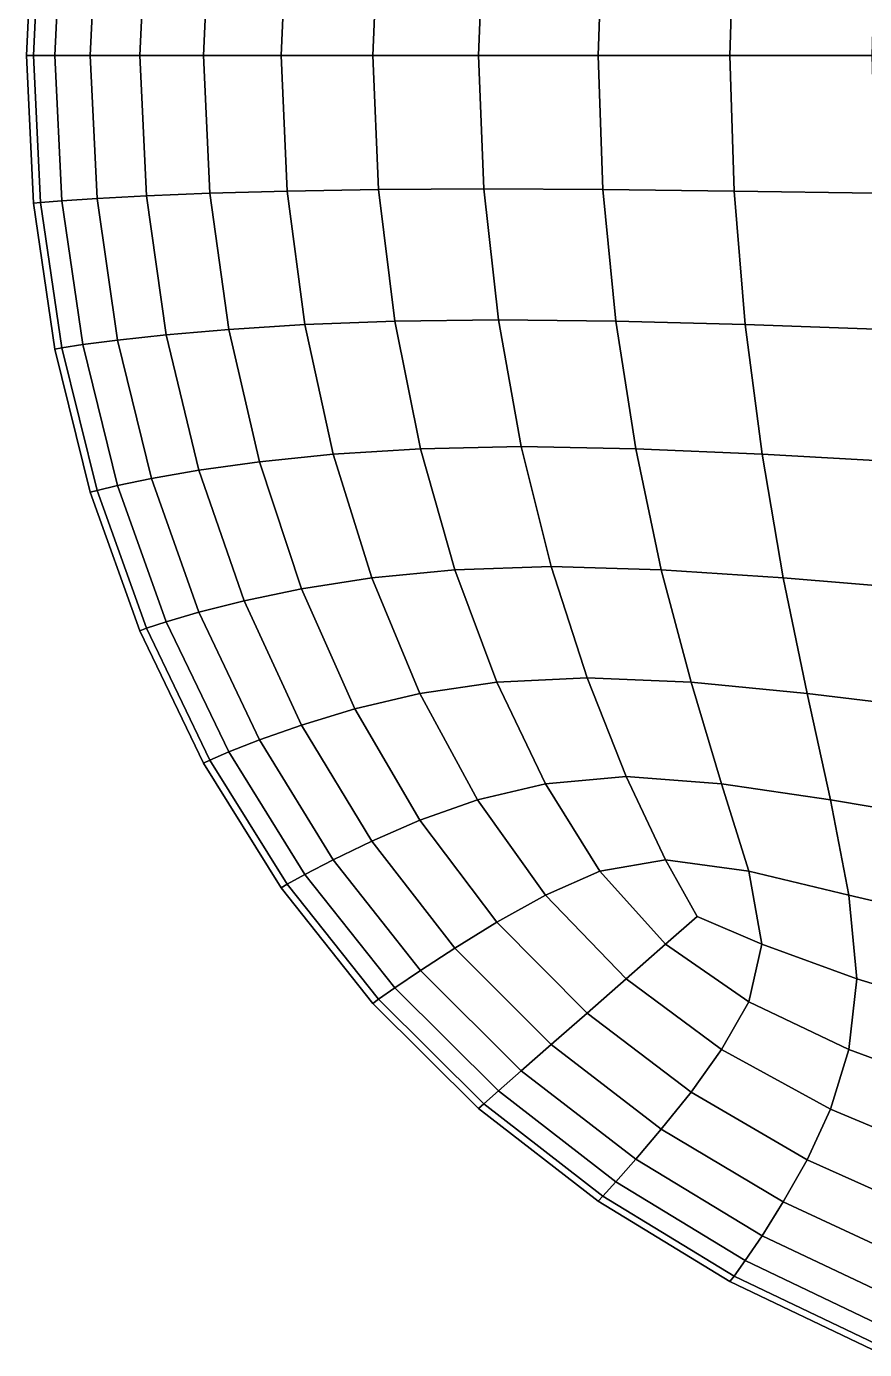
# Model space of a CAD drawing. Header units: millimetres. Extents: x -22.5 to 22.7, y -19.9 to 19.7.
# Drawn here: x -22.48 to -11.03, y -17.78 to 0.3 of the extents above; entities that cross this region are included whole.
import ezdxf

# ---------------------------------------------------------------- set-up
doc = ezdxf.new("R2010")
doc.units = ezdxf.units.MM
doc.layers.add('Bases', color=102, linetype='Continuous')

msp = doc.modelspace()

# ---------------------------------------------------------------- linework, layer by layer
at = {"layer": 'Bases'}
for points in [[(-22.290308, 1.907958, 3.00832), (-22.387082, 1.91689, 2.771636), (-22.48422, -0.100584, 2.771636), (-22.387082, -0.100584, 3.009372)], [(-22.290308, 1.907958, 2.534952), (-22.387082, -0.100584, 2.5339), (-22.48422, -0.100584, 2.771636), (-22.387082, 1.91689, 2.771636)], [(-22.000488, 1.885626, 3.242555), (-22.290308, 1.907958, 3.00832), (-22.387082, -0.100584, 3.009372), (-22.096147, -0.100584, 3.244649)], [(-22.000488, 1.885626, 2.300717), (-22.096147, -0.100584, 2.298623), (-22.387082, -0.100584, 2.5339), (-22.290308, 1.907958, 2.534952)], [(-21.51812, 1.854363, 3.471894), (-22.000488, 1.885626, 3.242555), (-22.096147, -0.100584, 3.244649), (-21.611892, -0.100584, 3.475005)], [(-21.51812, 1.854363, 2.071378), (-21.611892, -0.100584, 2.068267), (-22.096147, -0.100584, 2.298623), (-22.000488, 1.885626, 2.300717)], [(-20.843706, 1.818632, 3.693889), (-21.51812, 1.854363, 3.471894), (-21.611892, -0.100584, 3.475005), (-20.934795, -0.100584, 3.697982)], [(-20.843706, 1.818632, 1.849383), (-20.934795, -0.100584, 1.84529), (-21.611892, -0.100584, 2.068267), (-21.51812, 1.854363, 2.071378)], [(-19.977745, 1.782902, 3.90609), (-20.843706, 1.818632, 3.693889), (-20.934795, -0.100584, 3.697982), (-20.065333, -0.100584, 3.911118)], [(-19.977745, 1.782902, 1.637182), (-20.065333, -0.100584, 1.632154), (-20.934795, -0.100584, 1.84529), (-20.843706, 1.818632, 1.849383)], [(-18.920739, 1.751639, 4.10605), (-19.977745, 1.782902, 3.90609), (-20.065333, -0.100584, 3.911118), (-19.003983, -0.100584, 4.111955)], [(-18.920739, 1.751639, 1.437221), (-19.003983, -0.100584, 1.431317), (-20.065333, -0.100584, 1.632154), (-19.977745, 1.782902, 1.637182)], [(-17.673186, 1.729307, 4.291321), (-18.920739, 1.751639, 4.10605), (-19.003983, -0.100584, 4.111955), (-17.751224, -0.100584, 4.298032)], [(-17.673186, 1.729307, 1.25195), (-17.751224, -0.100584, 1.24524), (-19.003983, -0.100584, 1.431317), (-18.920739, 1.751639, 1.437221)], [(-16.235588, 1.720375, 4.459455), (-17.673186, 1.729307, 4.291321), (-17.751224, -0.100584, 4.298032), (-16.307532, -0.100584, 4.466889)], [(-16.235588, 1.720375, 1.083817), (-16.307532, -0.100584, 1.076383), (-17.751224, -0.100584, 1.24524), (-17.673186, 1.729307, 1.25195)], [(-16.235588, 1.720375, 4.459455), (-16.307532, -0.100584, 4.466889), (-14.673385, -0.100584, 4.616066), (-14.608445, 1.729307, 4.608003)], [(-16.235588, 1.720375, 1.083817), (-14.608445, 1.729307, 0.935269), (-14.673385, -0.100584, 0.927206), (-16.307532, -0.100584, 1.076383)], [(-14.608445, 1.729307, 4.608003), (-14.673385, -0.100584, 4.616066), (-12.87259, -0.100584, 4.745514), (-12.815449, 1.751639, 4.736913)], [(-14.608445, 1.729307, 0.935269), (-12.815449, 1.751639, 0.806359), (-12.87259, -0.100584, 0.797757), (-14.673385, -0.100584, 0.927206)], [(-12.815449, 1.751639, 4.736913), (-12.87259, -0.100584, 4.745514), (-10.928954, -0.100584, 4.855184), (-10.880294, 1.782902, 4.846134)], [(-12.815449, 1.751639, 0.806359), (-10.880294, 1.782902, 0.697138), (-10.928954, -0.100584, 0.688088), (-12.87259, -0.100584, 0.797757)], [(-22.290308, -2.109126, 3.00832), (-22.387082, -0.100584, 3.009372), (-22.48422, -0.100584, 2.771636), (-22.387082, -2.118058, 2.771636)], [(-22.290308, -2.109126, 2.534952), (-22.387082, -2.118058, 2.771636), (-22.48422, -0.100584, 2.771636), (-22.387082, -0.100584, 2.5339)], [(-22.000488, -2.086795, 3.242555), (-22.096147, -0.100584, 3.244649), (-22.387082, -0.100584, 3.009372), (-22.290308, -2.109126, 3.00832)], [(-22.000488, -2.086795, 2.300717), (-22.290308, -2.109126, 2.534952), (-22.387082, -0.100584, 2.5339), (-22.096147, -0.100584, 2.298623)], [(-21.51812, -2.055531, 3.471894), (-21.611892, -0.100584, 3.475005), (-22.096147, -0.100584, 3.244649), (-22.000488, -2.086795, 3.242555)], [(-21.51812, -2.055531, 2.071378), (-22.000488, -2.086795, 2.300717), (-22.096147, -0.100584, 2.298623), (-21.611892, -0.100584, 2.068267)], [(-20.843706, -2.019801, 3.693889), (-20.934795, -0.100584, 3.697982), (-21.611892, -0.100584, 3.475005), (-21.51812, -2.055531, 3.471894)], [(-20.843706, -2.019801, 1.849383), (-21.51812, -2.055531, 2.071378), (-21.611892, -0.100584, 2.068267), (-20.934795, -0.100584, 1.84529)], [(-19.977745, -1.984071, 3.90609), (-20.065333, -0.100584, 3.911118), (-20.934795, -0.100584, 3.697982), (-20.843706, -2.019801, 3.693889)], [(-19.977745, -1.984071, 1.637182), (-20.843706, -2.019801, 1.849383), (-20.934795, -0.100584, 1.84529), (-20.065333, -0.100584, 1.632154)], [(-18.920739, -1.952807, 4.10605), (-19.003983, -0.100584, 4.111955), (-20.065333, -0.100584, 3.911118), (-19.977745, -1.984071, 3.90609)], [(-18.920739, -1.952807, 1.437221), (-19.977745, -1.984071, 1.637182), (-20.065333, -0.100584, 1.632154), (-19.003983, -0.100584, 1.431317)], [(-17.673186, -1.930475, 4.291321), (-17.751224, -0.100584, 4.298032), (-19.003983, -0.100584, 4.111955), (-18.920739, -1.952807, 4.10605)], [(-17.673186, -1.930475, 1.25195), (-18.920739, -1.952807, 1.437221), (-19.003983, -0.100584, 1.431317), (-17.751224, -0.100584, 1.24524)], [(-16.235588, -1.921543, 4.459455), (-16.307532, -0.100584, 4.466889), (-17.751224, -0.100584, 4.298032), (-17.673186, -1.930475, 4.291321)], [(-16.235588, -1.921543, 1.083817), (-17.673186, -1.930475, 1.25195), (-17.751224, -0.100584, 1.24524), (-16.307532, -0.100584, 1.076383)], [(-16.235588, -1.921543, 4.459455), (-14.608445, -1.930475, 4.608003), (-14.673385, -0.100584, 4.616066), (-16.307532, -0.100584, 4.466889)], [(-16.235588, -1.921543, 1.083817), (-16.307532, -0.100584, 1.076383), (-14.673385, -0.100584, 0.927206), (-14.608445, -1.930475, 0.935269)], [(-14.608445, -1.930475, 4.608003), (-12.815449, -1.952807, 4.736913), (-12.87259, -0.100584, 4.745514), (-14.673385, -0.100584, 4.616066)], [(-14.608445, -1.930475, 0.935269), (-14.673385, -0.100584, 0.927206), (-12.87259, -0.100584, 0.797757), (-12.815449, -1.952807, 0.806359)], [(-12.815449, -1.952807, 4.736913), (-10.880294, -1.984071, 4.846134), (-10.928954, -0.100584, 4.855184), (-12.87259, -0.100584, 4.745514)], [(-12.815449, -1.952807, 0.806359), (-12.87259, -0.100584, 0.797757), (-10.928954, -0.100584, 0.688088), (-10.880294, -1.984071, 0.697138)], [(-19.721107, -3.842959, 3.892905), (-19.977745, -1.984071, 3.90609), (-20.843706, -2.019801, 3.693889), (-20.573819, -3.91663, 3.683349)], [(-19.721107, -3.842959, 1.650367), (-20.573819, -3.91663, 1.859923), (-20.843706, -2.019801, 1.849383), (-19.977745, -1.984071, 1.637182)], [(-18.680434, -3.777911, 4.090263), (-18.920739, -1.952807, 4.10605), (-19.977745, -1.984071, 3.90609), (-19.721107, -3.842959, 3.892905)], [(-18.680434, -3.777911, 1.453009), (-19.721107, -3.842959, 1.650367), (-19.977745, -1.984071, 1.637182), (-18.920739, -1.952807, 1.437221)], [(-17.451868, -3.73115, 4.27302), (-17.673186, -1.930475, 4.291321), (-18.920739, -1.952807, 4.10605), (-18.680434, -3.777911, 4.090263)], [(-17.451868, -3.73115, 1.270252), (-18.680434, -3.777911, 1.453009), (-18.920739, -1.952807, 1.437221), (-17.673186, -1.930475, 1.25195)], [(-16.035477, -3.712341, 4.438777), (-16.235588, -1.921543, 4.459455), (-17.673186, -1.930475, 4.291321), (-17.451868, -3.73115, 4.27302)], [(-16.035477, -3.712341, 1.104494), (-17.451868, -3.73115, 1.270252), (-17.673186, -1.930475, 1.25195), (-16.235588, -1.921543, 1.083817)], [(-16.035477, -3.712341, 4.438777), (-14.431329, -3.73115, 4.585134), (-14.608445, -1.930475, 4.608003), (-16.235588, -1.921543, 4.459455)], [(-16.035477, -3.712341, 1.104494), (-16.235588, -1.921543, 1.083817), (-14.608445, -1.930475, 0.935269), (-14.431329, -3.73115, 0.958138)], [(-14.431329, -3.73115, 4.585134), (-12.662658, -3.777911, 4.712082), (-12.815449, -1.952807, 4.736913), (-14.608445, -1.930475, 4.608003)], [(-14.431329, -3.73115, 0.958138), (-14.608445, -1.930475, 0.935269), (-12.815449, -1.952807, 0.806359), (-12.662658, -3.777911, 0.83119)], [(-12.662658, -3.777911, 4.712082), (-10.752695, -3.842959, 4.819615), (-10.880294, -1.984071, 4.846134), (-12.815449, -1.952807, 4.736913)], [(-12.662658, -3.777911, 0.83119), (-12.815449, -1.952807, 0.806359), (-10.880294, -1.984071, 0.697138), (-10.752695, -3.842959, 0.723657)], [(-22.000488, -4.096892, 3.005688), (-22.290308, -2.109126, 3.00832), (-22.387082, -2.118058, 2.771636), (-22.096147, -4.114657, 2.771636)], [(-22.000488, -4.096892, 2.537584), (-22.096147, -4.114657, 2.771636), (-22.387082, -2.118058, 2.771636), (-22.290308, -2.109126, 2.534952)], [(-21.714332, -4.052217, 3.237291), (-22.000488, -2.086795, 3.242555), (-22.290308, -2.109126, 3.00832), (-22.000488, -4.096892, 3.005688)], [(-21.714332, -4.052217, 2.305981), (-22.000488, -4.096892, 2.537584), (-22.290308, -2.109126, 2.534952), (-22.000488, -2.086795, 2.300717)], [(-21.238501, -3.989256, 3.463994), (-21.51812, -2.055531, 3.471894), (-22.000488, -2.086795, 3.242555), (-21.714332, -4.052217, 3.237291)], [(-21.238501, -3.989256, 2.079277), (-21.714332, -4.052217, 2.305981), (-22.000488, -2.086795, 2.300717), (-21.51812, -2.055531, 2.071378)], [(-20.573819, -3.91663, 3.683349), (-20.843706, -2.019801, 3.693889), (-21.51812, -2.055531, 3.471894), (-21.238501, -3.989256, 3.463994)], [(-20.573819, -3.91663, 1.859923), (-21.238501, -3.989256, 2.079277), (-21.51812, -2.055531, 2.071378), (-20.843706, -2.019801, 1.849383)], [(-18.292498, -5.548779, 4.066516), (-18.680434, -3.777911, 4.090263), (-19.721107, -3.842959, 3.892905), (-19.301543, -5.652653, 3.873463)], [(-18.292498, -5.548779, 1.476756), (-19.301543, -5.652653, 1.669809), (-19.721107, -3.842959, 1.650367), (-18.680434, -3.777911, 1.453009)], [(-17.100063, -5.473391, 4.244957), (-17.451868, -3.73115, 4.27302), (-18.680434, -3.777911, 4.090263), (-18.292498, -5.548779, 4.066516)], [(-17.100063, -5.473391, 1.298315), (-18.292498, -5.548779, 1.476756), (-18.680434, -3.777911, 1.453009), (-17.451868, -3.73115, 1.270252)], [(-15.722918, -5.442818, 4.406481), (-16.035477, -3.712341, 4.438777), (-17.451868, -3.73115, 4.27302), (-17.100063, -5.473391, 4.244957)], [(-15.722918, -5.442818, 1.136791), (-17.100063, -5.473391, 1.298315), (-17.451868, -3.73115, 1.270252), (-16.035477, -3.712341, 1.104494)], [(-15.722918, -5.442818, 4.406481), (-14.159745, -5.473391, 4.548781), (-14.431329, -3.73115, 4.585134), (-16.035477, -3.712341, 4.438777)], [(-15.722918, -5.442818, 1.136791), (-16.035477, -3.712341, 1.104494), (-14.431329, -3.73115, 0.958138), (-14.159745, -5.473391, 0.99449)], [(-14.159745, -5.473391, 4.548781), (-12.432849, -5.548779, 4.671996), (-12.662658, -3.777911, 4.712082), (-14.431329, -3.73115, 4.585134)], [(-14.159745, -5.473391, 0.99449), (-14.431329, -3.73115, 0.958138), (-12.662658, -3.777911, 0.83119), (-12.432849, -5.548779, 0.871275)], [(-12.432849, -5.548779, 4.671996), (-10.564537, -5.652653, 4.776261), (-10.752695, -3.842959, 4.819615), (-12.662658, -3.777911, 4.712082)], [(-12.432849, -5.548779, 0.871275), (-12.662658, -3.777911, 0.83119), (-10.752695, -3.842959, 0.723657), (-10.564537, -5.652653, 0.76701)], [(-20.128515, -5.768683, 3.668102), (-20.573819, -3.91663, 3.683349), (-21.238501, -3.989256, 3.463994), (-20.774734, -5.880539, 3.452738)], [(-20.128515, -5.768683, 1.87517), (-20.774734, -5.880539, 2.090534), (-21.238501, -3.989256, 2.079277), (-20.573819, -3.91663, 1.859923)], [(-19.301543, -5.652653, 3.873463), (-19.721107, -3.842959, 3.892905), (-20.573819, -3.91663, 3.683349), (-20.128515, -5.768683, 3.668102)], [(-19.301543, -5.652653, 1.669809), (-20.128515, -5.768683, 1.87517), (-20.573819, -3.91663, 1.859923), (-19.721107, -3.842959, 1.650367)], [(-21.51812, -6.043105, 3.002004), (-22.000488, -4.096892, 3.005688), (-22.096147, -4.114657, 2.771636), (-21.611892, -6.069504, 2.771636)], [(-21.51812, -6.043105, 2.541268), (-21.611892, -6.069504, 2.771636), (-22.096147, -4.114657, 2.771636), (-22.000488, -4.096892, 2.537584)], [(-21.238501, -5.976065, 3.229872), (-21.714332, -4.052217, 3.237291), (-22.000488, -4.096892, 3.005688), (-21.51812, -6.043105, 3.002004)], [(-21.238501, -5.976065, 2.3134), (-21.51812, -6.043105, 2.541268), (-22.000488, -4.096892, 2.537584), (-21.714332, -4.052217, 2.305981)], [(-20.774734, -5.880539, 3.452738), (-21.238501, -3.989256, 3.463994), (-21.714332, -4.052217, 3.237291), (-21.238501, -5.976065, 3.229872)], [(-20.774734, -5.880539, 2.090534), (-21.238501, -5.976065, 2.3134), (-21.714332, -4.052217, 2.305981), (-21.238501, -3.989256, 2.079277)], [(-17.76636, -7.238292, 4.036737), (-18.292498, -5.548779, 4.066516), (-19.301543, -5.652653, 3.873463), (-18.725175, -7.388553, 3.849662)], [(-17.76636, -7.238292, 1.506535), (-18.725175, -7.388553, 1.69361), (-19.301543, -5.652653, 1.669809), (-18.292498, -5.548779, 1.476756)], [(-16.630565, -7.127982, 4.208962), (-17.100063, -5.473391, 4.244957), (-18.292498, -5.548779, 4.066516), (-17.76636, -7.238292, 4.036737)], [(-16.630565, -7.127982, 1.33431), (-17.76636, -7.238292, 1.506535), (-18.292498, -5.548779, 1.476756), (-17.100063, -5.473391, 1.298315)], [(-15.313631, -7.082814, 4.364189), (-15.722918, -5.442818, 4.406481), (-17.100063, -5.473391, 4.244957), (-16.630565, -7.127982, 4.208962)], [(-15.313631, -7.082814, 1.179083), (-16.630565, -7.127982, 1.33431), (-17.100063, -5.473391, 1.298315), (-15.722918, -5.442818, 1.136791)], [(-15.313631, -7.082814, 4.364189), (-13.811396, -7.127982, 4.500268), (-14.159745, -5.473391, 4.548781), (-15.722918, -5.442818, 4.406481)], [(-15.313631, -7.082814, 1.179083), (-15.722918, -5.442818, 1.136791), (-14.159745, -5.473391, 0.99449), (-13.811396, -7.127982, 1.043004)], [(-13.811396, -7.127982, 4.500268), (-12.144654, -7.238292, 4.61763), (-12.432849, -5.548779, 4.671996), (-14.159745, -5.473391, 4.548781)], [(-13.811396, -7.127982, 1.043004), (-14.159745, -5.473391, 0.99449), (-12.432849, -5.548779, 0.871275), (-12.144654, -7.238292, 0.925642)], [(-12.144654, -7.238292, 4.61763), (-10.334199, -7.388553, 4.716705), (-10.564537, -5.652653, 4.776261), (-12.432849, -5.548779, 4.671996)], [(-12.144654, -7.238292, 0.925642), (-12.432849, -5.548779, 0.871275), (-10.564537, -5.652653, 0.76701), (-10.334199, -7.388553, 0.826567)], [(-19.511173, -7.553572, 3.649886), (-20.128515, -5.768683, 3.668102), (-20.774734, -5.880539, 3.452738), (-20.128515, -7.708157, 3.439557)], [(-19.511173, -7.553572, 1.893386), (-20.128515, -7.708157, 2.103715), (-20.774734, -5.880539, 2.090534), (-20.128515, -5.768683, 1.87517)], [(-18.725175, -7.388553, 3.849662), (-19.301543, -5.652653, 3.873463), (-20.128515, -5.768683, 3.668102), (-19.511173, -7.553572, 3.649886)], [(-18.725175, -7.388553, 1.69361), (-19.511173, -7.553572, 1.893386), (-20.128515, -5.768683, 1.87517), (-19.301543, -5.652653, 1.669809)], [(-20.128515, -7.708157, 3.439557), (-20.774734, -5.880539, 3.452738), (-21.238501, -5.976065, 3.229872), (-20.573819, -7.837549, 3.221313)], [(-20.128515, -7.708157, 2.103715), (-20.573819, -7.837549, 2.321958), (-21.238501, -5.976065, 2.3134), (-20.774734, -5.880539, 2.090534)], [(-20.843706, -7.926991, 2.997794), (-21.51812, -6.043105, 3.002004), (-21.611892, -6.069504, 2.771636), (-20.934795, -7.961724, 2.771636)], [(-20.843706, -7.926991, 2.545478), (-20.934795, -7.961724, 2.771636), (-21.611892, -6.069504, 2.771636), (-21.51812, -6.043105, 2.541268)], [(-20.573819, -7.837549, 3.221313), (-21.238501, -5.976065, 3.229872), (-21.51812, -6.043105, 3.002004), (-20.843706, -7.926991, 2.997794)], [(-20.573819, -7.837549, 2.321958), (-20.843706, -7.926991, 2.545478), (-21.51812, -6.043105, 2.541268), (-21.238501, -5.976065, 2.3134)], [(-16.056169, -8.665705, 4.166865), (-16.630565, -7.127982, 4.208962), (-17.76636, -7.238292, 4.036737), (-17.111447, -8.819332, 4.00285)], [(-16.056169, -8.665705, 1.376407), (-17.111447, -8.819332, 1.540422), (-17.76636, -7.238292, 1.506535), (-16.630565, -7.127982, 1.33431)], [(-14.823335, -8.602167, 4.313526), (-15.313631, -7.082814, 4.364189), (-16.630565, -7.127982, 4.208962), (-16.056169, -8.665705, 4.166865)], [(-14.823335, -8.602167, 1.229746), (-16.056169, -8.665705, 1.376407), (-16.630565, -7.127982, 1.33431), (-15.313631, -7.082814, 1.179083)], [(-14.823335, -8.602167, 4.313526), (-13.403988, -8.665705, 4.440915), (-13.811396, -7.127982, 4.500268), (-15.313631, -7.082814, 4.364189)], [(-14.823335, -8.602167, 1.229746), (-15.313631, -7.082814, 1.179083), (-13.811396, -7.127982, 1.043004), (-13.403988, -8.665705, 1.102356)], [(-13.403988, -8.665705, 4.440915), (-11.816705, -8.819332, 4.549958), (-12.144654, -7.238292, 4.61763), (-13.811396, -7.127982, 4.500268)], [(-13.403988, -8.665705, 1.102356), (-13.811396, -7.127982, 1.043004), (-12.144654, -7.238292, 0.925642), (-11.816705, -8.819332, 0.993314)], [(-17.99813, -9.026063, 3.823402), (-18.725175, -7.388553, 3.849662), (-19.511173, -7.553572, 3.649886), (-18.725175, -9.248911, 3.63044)], [(-17.99813, -9.026063, 1.71987), (-18.725175, -9.248911, 1.912832), (-19.511173, -7.553572, 1.893386), (-18.725175, -7.388553, 1.69361)], [(-17.111447, -8.819332, 4.00285), (-17.76636, -7.238292, 4.036737), (-18.725175, -7.388553, 3.849662), (-17.99813, -9.026063, 3.823402)], [(-17.111447, -8.819332, 1.540422), (-17.99813, -9.026063, 1.71987), (-18.725175, -7.388553, 1.69361), (-17.76636, -7.238292, 1.506535)], [(-11.816705, -8.819332, 4.549958), (-10.080062, -9.026063, 4.641579), (-10.334199, -7.388553, 4.716705), (-12.144654, -7.238292, 4.61763)], [(-11.816705, -8.819332, 0.993314), (-12.144654, -7.238292, 0.925642), (-10.334199, -7.388553, 0.826567), (-10.080062, -9.026063, 0.901693)], [(-18.725175, -9.248911, 3.63044), (-19.511173, -7.553572, 3.649886), (-20.128515, -7.708157, 3.439557), (-19.301543, -9.45089, 3.425884)], [(-18.725175, -9.248911, 1.912832), (-19.301543, -9.45089, 2.117388), (-20.128515, -7.708157, 2.103715), (-19.511173, -7.553572, 1.893386)], [(-19.301543, -9.45089, 3.425884), (-20.128515, -7.708157, 3.439557), (-20.573819, -7.837549, 3.221313), (-19.721107, -9.615882, 3.212632)], [(-19.301543, -9.45089, 2.117388), (-19.721107, -9.615882, 2.33064), (-20.573819, -7.837549, 2.321958), (-20.128515, -7.708157, 2.103715)], [(-19.977745, -9.727771, 2.993583), (-20.843706, -7.926991, 2.997794), (-20.934795, -7.961724, 2.771636), (-20.065333, -9.77044, 2.771636)], [(-19.977745, -9.727771, 2.549688), (-20.065333, -9.77044, 2.771636), (-20.934795, -7.961724, 2.771636), (-20.843706, -7.926991, 2.545478)], [(-19.721107, -9.615882, 3.212632), (-20.573819, -7.837549, 3.221313), (-20.843706, -7.926991, 2.997794), (-19.977745, -9.727771, 2.993583)], [(-19.721107, -9.615882, 2.33064), (-19.977745, -9.727771, 2.549688), (-20.843706, -7.926991, 2.545478), (-20.573819, -7.837549, 2.321958)], [(-15.391193, -10.050787, 4.123866), (-16.056169, -8.665705, 4.166865), (-17.111447, -8.819332, 4.00285), (-16.321734, -10.271865, 3.970205)], [(-15.391193, -10.050787, 1.419406), (-16.321734, -10.271865, 1.573066), (-17.111447, -8.819332, 1.540422), (-16.056169, -8.665705, 1.376407)], [(-14.289883, -9.954235, 4.258404), (-14.823335, -8.602167, 4.313526), (-16.056169, -8.665705, 4.166865), (-15.391193, -10.050787, 4.123866)], [(-14.289883, -9.954235, 1.284867), (-15.391193, -10.050787, 1.419406), (-16.056169, -8.665705, 1.376407), (-14.823335, -8.602167, 1.229746)], [(-14.289883, -9.954235, 4.258404), (-12.98786, -10.050787, 4.372203), (-13.403988, -8.665705, 4.440915), (-14.823335, -8.602167, 4.313526)], [(-14.289883, -9.954235, 1.284867), (-14.823335, -8.602167, 1.229746), (-13.403988, -8.665705, 1.102356), (-12.98786, -10.050787, 1.171068)], [(-12.98786, -10.050787, 4.372203), (-11.500781, -10.271865, 4.468356), (-11.816705, -8.819332, 4.549958), (-13.403988, -8.665705, 4.440915)], [(-12.98786, -10.050787, 1.171068), (-13.403988, -8.665705, 1.102356), (-11.816705, -8.819332, 0.993314), (-11.500781, -10.271865, 1.074915)], [(-16.321734, -10.271865, 3.970205), (-17.111447, -8.819332, 4.00285), (-17.99813, -9.026063, 3.823402), (-17.111447, -10.548892, 3.799041)], [(-16.321734, -10.271865, 1.573066), (-17.111447, -10.548892, 1.744231), (-17.99813, -9.026063, 1.71987), (-17.111447, -8.819332, 1.540422)], [(-11.500781, -10.271865, 4.468356), (-9.844305, -10.548892, 4.549958), (-10.080062, -9.026063, 4.641579), (-11.816705, -8.819332, 4.549958)], [(-11.500781, -10.271865, 1.074915), (-11.816705, -8.819332, 0.993314), (-10.080062, -9.026063, 0.901693), (-9.844305, -10.548892, 0.993314)], [(-17.111447, -10.548892, 3.799041), (-17.99813, -9.026063, 3.823402), (-18.725175, -9.248911, 3.63044), (-17.76636, -10.836464, 3.612733)], [(-17.111447, -10.548892, 1.744231), (-17.76636, -10.836464, 1.930538), (-18.725175, -9.248911, 1.912832), (-17.99813, -9.026063, 1.71987)], [(-17.76636, -10.836464, 3.612733), (-18.725175, -9.248911, 3.63044), (-19.301543, -9.45089, 3.425884), (-18.292498, -11.089177, 3.413644)], [(-17.76636, -10.836464, 1.930538), (-18.292498, -11.089177, 2.129628), (-19.301543, -9.45089, 2.117388), (-18.725175, -9.248911, 1.912832)], [(-18.292498, -11.089177, 3.413644), (-19.301543, -9.45089, 3.425884), (-19.721107, -9.615882, 3.212632), (-18.680434, -11.290692, 3.204967)], [(-18.292498, -11.089177, 2.129628), (-18.680434, -11.290692, 2.338305), (-19.721107, -9.615882, 2.33064), (-19.301543, -9.45089, 2.117388)], [(-18.920739, -11.424672, 2.989899), (-19.977745, -9.727771, 2.993583), (-20.065333, -9.77044, 2.771636), (-19.003983, -11.474778, 2.771636)], [(-18.920739, -11.424672, 2.553373), (-19.003983, -11.474778, 2.771636), (-20.065333, -9.77044, 2.771636), (-19.977745, -9.727771, 2.549688)], [(-18.680434, -11.290692, 3.204967), (-19.721107, -9.615882, 3.212632), (-19.977745, -9.727771, 2.993583), (-18.920739, -11.424672, 2.989899)], [(-18.680434, -11.290692, 2.338305), (-18.920739, -11.424672, 2.553373), (-19.977745, -9.727771, 2.549688), (-19.721107, -9.615882, 2.33064)], [(-14.649959, -11.247453, 4.085167), (-15.391193, -10.050787, 4.123866), (-16.321734, -10.271865, 3.970205), (-15.391193, -11.575856, 3.944154)], [(-14.649959, -11.247453, 1.458105), (-15.391193, -11.575856, 1.599118), (-16.321734, -10.271865, 1.573066), (-15.391193, -10.050787, 1.419406)], [(-13.751125, -11.092374, 4.202734), (-14.289883, -9.954235, 4.258404), (-15.391193, -10.050787, 4.123866), (-14.649959, -11.247453, 4.085167)], [(-13.751125, -11.092374, 1.340538), (-14.649959, -11.247453, 1.458105), (-15.391193, -10.050787, 1.419406), (-14.289883, -9.954235, 1.284867)], [(-13.751125, -11.092374, 4.202734), (-12.613347, -11.247453, 4.295611), (-12.98786, -10.050787, 4.372203), (-14.289883, -9.954235, 4.258404)], [(-13.751125, -11.092374, 1.340538), (-14.289883, -9.954235, 1.284867), (-12.98786, -10.050787, 1.171068), (-12.613347, -11.247453, 1.247661)], [(-12.613347, -11.247453, 4.295611), (-11.248662, -11.575856, 4.372203), (-11.500781, -10.271865, 4.468356), (-12.98786, -10.050787, 4.372203)], [(-12.613347, -11.247453, 1.247661), (-12.98786, -10.050787, 1.171068), (-11.500781, -10.271865, 1.074915), (-11.248662, -11.575856, 1.171068)], [(-15.391193, -11.575856, 3.944154), (-16.321734, -10.271865, 3.970205), (-17.111447, -10.548892, 3.799041), (-16.056169, -11.940751, 3.780938)], [(-15.391193, -11.575856, 1.599118), (-16.056169, -11.940751, 1.762334), (-17.111447, -10.548892, 1.744231), (-16.321734, -10.271865, 1.573066)], [(-11.248662, -11.575856, 4.372203), (-9.669107, -11.940751, 4.440915), (-9.844305, -10.548892, 4.549958), (-11.500781, -10.271865, 4.468356)], [(-11.248662, -11.575856, 1.171068), (-11.500781, -10.271865, 1.074915), (-9.844305, -10.548892, 0.993314), (-9.669107, -11.940751, 1.102356)], [(-16.056169, -11.940751, 3.780938), (-17.111447, -10.548892, 3.799041), (-17.76636, -10.836464, 3.612733), (-16.630565, -12.297999, 3.599735)], [(-16.056169, -11.940751, 1.762334), (-16.630565, -12.297999, 1.943537), (-17.76636, -10.836464, 1.930538), (-17.111447, -10.548892, 1.744231)], [(-16.630565, -12.297999, 3.599735), (-17.76636, -10.836464, 3.612733), (-18.292498, -11.089177, 3.413644), (-17.100063, -12.603459, 3.40476)], [(-16.630565, -12.297999, 1.943537), (-17.100063, -12.603459, 2.138512), (-18.292498, -11.089177, 2.129628), (-17.76636, -10.836464, 1.930538)], [(-17.100063, -12.603459, 3.40476), (-18.292498, -11.089177, 3.413644), (-18.680434, -11.290692, 3.204967), (-17.451868, -12.841607, 3.199457)], [(-17.100063, -12.603459, 2.138512), (-17.451868, -12.841607, 2.343815), (-18.680434, -11.290692, 2.338305), (-18.292498, -11.089177, 2.129628)], [(-13.319813, -11.86694, 4.158167), (-13.751125, -11.092374, 4.202734), (-14.649959, -11.247453, 4.085167), (-13.751125, -12.245148, 4.066893)], [(-13.319813, -11.86694, 1.385105), (-13.751125, -12.245148, 1.476379), (-14.649959, -11.247453, 1.458105), (-13.751125, -11.092374, 1.340538)], [(-13.319813, -11.86694, 4.158167), (-12.436494, -12.245148, 4.202734), (-12.613347, -11.247453, 4.295611), (-13.751125, -11.092374, 4.202734)], [(-13.319813, -11.86694, 1.385105), (-13.751125, -11.092374, 1.340538), (-12.613347, -11.247453, 1.247661), (-12.436494, -12.245148, 1.340538)], [(-17.451868, -12.841607, 3.199457), (-18.680434, -11.290692, 3.204967), (-18.920739, -11.424672, 2.989899), (-17.673186, -12.996916, 2.987268)], [(-17.451868, -12.841607, 2.343815), (-17.673186, -12.996916, 2.556004), (-18.920739, -11.424672, 2.553373), (-18.680434, -11.290692, 2.338305)], [(-13.751125, -12.245148, 4.066893), (-14.649959, -11.247453, 4.085167), (-15.391193, -11.575856, 3.944154), (-14.289883, -12.717575, 3.932776)], [(-13.751125, -12.245148, 1.476379), (-14.289883, -12.717575, 1.610496), (-15.391193, -11.575856, 1.599118), (-14.649959, -11.247453, 1.458105)], [(-12.436494, -12.245148, 4.202734), (-11.138554, -12.717575, 4.258404), (-11.248662, -11.575856, 4.372203), (-12.613347, -11.247453, 4.295611)], [(-12.436494, -12.245148, 1.340538), (-12.613347, -11.247453, 1.247661), (-11.248662, -11.575856, 1.171068), (-11.138554, -12.717575, 1.284867)], [(-17.673186, -12.996916, 2.987268), (-18.920739, -11.424672, 2.989899), (-19.003983, -11.474778, 2.771636), (-17.751224, -13.053861, 2.771636)], [(-17.673186, -12.996916, 2.556004), (-17.751224, -13.053861, 2.771636), (-19.003983, -11.474778, 2.771636), (-18.920739, -11.424672, 2.553373)], [(-14.289883, -12.717575, 3.932776), (-15.391193, -11.575856, 3.944154), (-16.056169, -11.940751, 3.780938), (-14.823335, -13.185349, 3.77345)], [(-14.289883, -12.717575, 1.610496), (-14.823335, -13.185349, 1.769821), (-16.056169, -11.940751, 1.762334), (-15.391193, -11.575856, 1.599118)], [(-11.138554, -12.717575, 4.258404), (-9.596648, -13.185349, 4.313526), (-9.669107, -11.940751, 4.440915), (-11.248662, -11.575856, 4.372203)], [(-11.138554, -12.717575, 1.284867), (-11.248662, -11.575856, 1.171068), (-9.669107, -11.940751, 1.102356), (-9.596648, -13.185349, 1.229746)], [(-13.319813, -11.86694, 4.158167), (-13.751125, -12.245148, 4.066893), (-12.613347, -13.033319, 4.085167), (-12.436494, -12.245148, 4.202734)], [(-13.319813, -11.86694, 1.385105), (-12.436494, -12.245148, 1.340538), (-12.613347, -13.033319, 1.458105), (-13.751125, -12.245148, 1.476379)], [(-14.823335, -13.185349, 3.77345), (-16.056169, -11.940751, 3.780938), (-16.630565, -12.297999, 3.599735), (-15.313631, -13.61528, 3.594412)], [(-14.823335, -13.185349, 1.769821), (-15.313631, -13.61528, 1.94886), (-16.630565, -12.297999, 1.943537), (-16.056169, -11.940751, 1.762334)], [(-13.751125, -12.245148, 4.066893), (-14.289883, -12.717575, 3.932776), (-12.98786, -13.683293, 3.944154), (-12.613347, -13.033319, 4.085167)], [(-13.751125, -12.245148, 1.476379), (-12.613347, -13.033319, 1.458105), (-12.98786, -13.683293, 1.599118), (-14.289883, -12.717575, 1.610496)], [(-12.436494, -12.245148, 4.202734), (-12.613347, -13.033319, 4.085167), (-11.248662, -13.683293, 4.123866), (-11.138554, -12.717575, 4.258404)], [(-12.436494, -12.245148, 1.340538), (-11.138554, -12.717575, 1.284867), (-11.248662, -13.683293, 1.419406), (-12.613347, -13.033319, 1.458105)], [(-15.313631, -13.61528, 3.594412), (-16.630565, -12.297999, 3.599735), (-17.100063, -12.603459, 3.40476), (-15.722918, -13.974176, 3.401157)], [(-15.313631, -13.61528, 1.94886), (-15.722918, -13.974176, 2.142115), (-17.100063, -12.603459, 2.138512), (-16.630565, -12.297999, 1.943537)], [(-15.722918, -13.974176, 3.401157), (-17.100063, -12.603459, 3.40476), (-17.451868, -12.841607, 3.199457), (-16.035477, -14.248253, 3.19724)], [(-15.722918, -13.974176, 2.142115), (-16.035477, -14.248253, 2.346031), (-17.451868, -12.841607, 2.343815), (-17.100063, -12.603459, 2.138512)], [(-14.289883, -12.717575, 3.932776), (-14.823335, -13.185349, 3.77345), (-13.403988, -14.266398, 3.780938), (-12.98786, -13.683293, 3.944154)], [(-14.289883, -12.717575, 1.610496), (-12.98786, -13.683293, 1.599118), (-13.403988, -14.266398, 1.762334), (-14.823335, -13.185349, 1.769821)], [(-11.138554, -12.717575, 4.258404), (-11.248662, -13.683293, 4.123866), (-9.669107, -14.266398, 4.166865), (-9.596648, -13.185349, 4.313526)], [(-11.138554, -12.717575, 1.284867), (-9.596648, -13.185349, 1.229746), (-9.669107, -14.266398, 1.376407), (-11.248662, -13.683293, 1.419406)], [(-16.235588, -14.423727, 2.986215), (-17.673186, -12.996916, 2.987268), (-17.751224, -13.053861, 2.771636), (-16.307532, -14.486813, 2.771636)], [(-16.235588, -14.423727, 2.557057), (-16.307532, -14.486813, 2.771636), (-17.751224, -13.053861, 2.771636), (-17.673186, -12.996916, 2.556004)], [(-16.035477, -14.248253, 3.19724), (-17.451868, -12.841607, 3.199457), (-17.673186, -12.996916, 2.987268), (-16.235588, -14.423727, 2.986215)], [(-16.035477, -14.248253, 2.346031), (-16.235588, -14.423727, 2.557057), (-17.673186, -12.996916, 2.556004), (-17.451868, -12.841607, 2.343815)], [(-14.823335, -13.185349, 3.77345), (-15.313631, -13.61528, 3.594412), (-13.811396, -14.770075, 3.599735), (-13.403988, -14.266398, 3.780938)], [(-14.823335, -13.185349, 1.769821), (-13.403988, -14.266398, 1.762334), (-13.811396, -14.770075, 1.943537), (-15.313631, -13.61528, 1.94886)], [(-12.613347, -13.033319, 4.085167), (-12.98786, -13.683293, 3.944154), (-11.500781, -14.499267, 3.970205), (-11.248662, -13.683293, 4.123866)], [(-12.613347, -13.033319, 1.458105), (-11.248662, -13.683293, 1.419406), (-11.500781, -14.499267, 1.573066), (-12.98786, -13.683293, 1.599118)], [(-15.313631, -13.61528, 3.594412), (-15.722918, -13.974176, 3.401157), (-14.159745, -15.181769, 3.40476), (-13.811396, -14.770075, 3.599735)], [(-15.313631, -13.61528, 1.94886), (-13.811396, -14.770075, 1.943537), (-14.159745, -15.181769, 2.138512), (-15.722918, -13.974176, 2.142115)], [(-12.98786, -13.683293, 3.944154), (-13.403988, -14.266398, 3.780938), (-11.816705, -15.191751, 3.799041), (-11.500781, -14.499267, 3.970205)], [(-12.98786, -13.683293, 1.599118), (-11.500781, -14.499267, 1.573066), (-11.816705, -15.191751, 1.744231), (-13.403988, -14.266398, 1.762334)], [(-11.248662, -13.683293, 4.123866), (-11.500781, -14.499267, 3.970205), (-9.844305, -15.191751, 4.00285), (-9.669107, -14.266398, 4.166865)], [(-11.248662, -13.683293, 1.419406), (-9.669107, -14.266398, 1.376407), (-9.844305, -15.191751, 1.540422), (-11.500781, -14.499267, 1.573066)], [(-15.722918, -13.974176, 3.401157), (-16.035477, -14.248253, 3.19724), (-14.431329, -15.49026, 3.199457), (-14.159745, -15.181769, 3.40476)], [(-15.722918, -13.974176, 2.142115), (-14.159745, -15.181769, 2.138512), (-14.431329, -15.49026, 2.343815), (-16.035477, -14.248253, 2.346031)], [(-16.035477, -14.248253, 3.19724), (-16.235588, -14.423727, 2.986215), (-14.608445, -15.684329, 2.987268), (-14.431329, -15.49026, 3.199457)], [(-16.035477, -14.248253, 2.346031), (-14.431329, -15.49026, 2.343815), (-14.608445, -15.684329, 2.556004), (-16.235588, -14.423727, 2.557057)], [(-13.403988, -14.266398, 3.780938), (-13.811396, -14.770075, 3.599735), (-12.144654, -15.766031, 3.612733), (-11.816705, -15.191751, 3.799041)], [(-13.403988, -14.266398, 1.762334), (-11.816705, -15.191751, 1.744231), (-12.144654, -15.766031, 1.930538), (-13.811396, -14.770075, 1.943537)], [(-16.235588, -14.423727, 2.986215), (-16.307532, -14.486813, 2.771636), (-14.673385, -15.752759, 2.771636), (-14.608445, -15.684329, 2.987268)], [(-16.235588, -14.423727, 2.557057), (-14.608445, -15.684329, 2.556004), (-14.673385, -15.752759, 2.771636), (-16.307532, -14.486813, 2.771636)], [(-11.500781, -14.499267, 3.970205), (-11.816705, -15.191751, 3.799041), (-10.080062, -15.969266, 3.823402), (-9.844305, -15.191751, 4.00285)], [(-11.500781, -14.499267, 1.573066), (-9.844305, -15.191751, 1.540422), (-10.080062, -15.969266, 1.71987), (-11.816705, -15.191751, 1.744231)], [(-13.811396, -14.770075, 3.599735), (-14.159745, -15.181769, 3.40476), (-12.432849, -16.227392, 3.413644), (-12.144654, -15.766031, 3.612733)], [(-13.811396, -14.770075, 1.943537), (-12.144654, -15.766031, 1.930538), (-12.432849, -16.227392, 2.129628), (-14.159745, -15.181769, 2.138512)], [(-14.159745, -15.181769, 3.40476), (-14.431329, -15.49026, 3.199457), (-12.662658, -16.567566, 3.204967), (-12.432849, -16.227392, 3.413644)], [(-14.159745, -15.181769, 2.138512), (-12.432849, -16.227392, 2.129628), (-12.662658, -16.567566, 2.338305), (-14.431329, -15.49026, 2.343815)], [(-11.816705, -15.191751, 3.799041), (-12.144654, -15.766031, 3.612733), (-10.334199, -16.606799, 3.63044), (-10.080062, -15.969266, 3.823402)], [(-11.816705, -15.191751, 1.744231), (-10.080062, -15.969266, 1.71987), (-10.334199, -16.606799, 1.912832), (-12.144654, -15.766031, 1.930538)], [(-14.431329, -15.49026, 3.199457), (-14.608445, -15.684329, 2.987268), (-12.815449, -16.778284, 2.989899), (-12.662658, -16.567566, 3.204967)], [(-14.431329, -15.49026, 2.343815), (-12.662658, -16.567566, 2.338305), (-12.815449, -16.778284, 2.553373), (-14.608445, -15.684329, 2.556004)], [(-14.608445, -15.684329, 2.987268), (-14.673385, -15.752759, 2.771636), (-12.87259, -16.85128, 2.771636), (-12.815449, -16.778284, 2.989899)], [(-14.608445, -15.684329, 2.556004), (-12.815449, -16.778284, 2.553373), (-12.87259, -16.85128, 2.771636), (-14.673385, -15.752759, 2.771636)], [(-12.144654, -15.766031, 3.612733), (-12.432849, -16.227392, 3.413644), (-10.564537, -17.112204, 3.425884), (-10.334199, -16.606799, 3.63044)], [(-12.144654, -15.766031, 1.930538), (-10.334199, -16.606799, 1.912832), (-10.564537, -17.112204, 2.117388), (-12.432849, -16.227392, 2.129628)], [(-12.432849, -16.227392, 3.413644), (-12.662658, -16.567566, 3.204967), (-10.752695, -17.480112, 3.212632), (-10.564537, -17.112204, 3.425884)], [(-12.432849, -16.227392, 2.129628), (-10.564537, -17.112204, 2.117388), (-10.752695, -17.480112, 2.33064), (-12.662658, -16.567566, 2.338305)], [(-12.662658, -16.567566, 3.204967), (-12.815449, -16.778284, 2.989899), (-10.880294, -17.705153, 2.993583), (-10.752695, -17.480112, 3.212632)], [(-12.662658, -16.567566, 2.338305), (-10.752695, -17.480112, 2.33064), (-10.880294, -17.705153, 2.549688), (-12.815449, -16.778284, 2.553373)], [(-12.815449, -16.778284, 2.989899), (-12.87259, -16.85128, 2.771636), (-10.928954, -17.781957, 2.771636), (-10.880294, -17.705153, 2.993583)], [(-12.815449, -16.778284, 2.553373), (-10.880294, -17.705153, 2.549688), (-10.928954, -17.781957, 2.771636), (-12.87259, -16.85128, 2.771636)]]:
    msp.add_3dface(points, dxfattribs=at)

doc.saveas('drawing.dxf')
